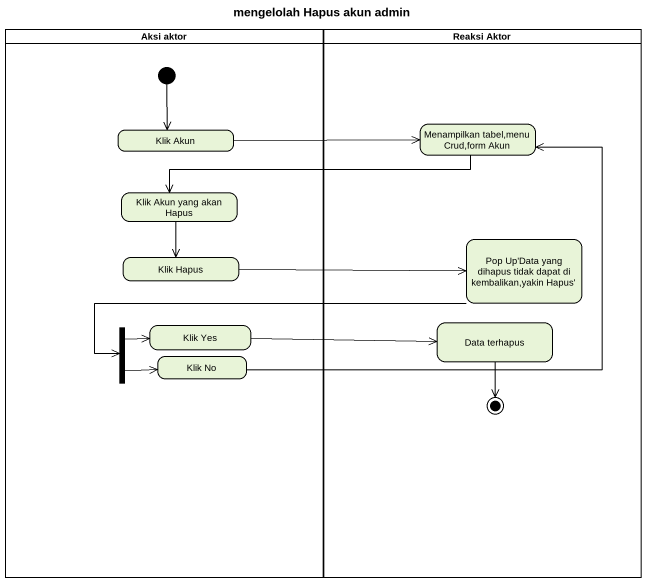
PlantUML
@startuml
title mengelolah Hapus akun admin
hide empty description
state "Aksi aktor" as Aksi_aktor <<partition>> {
  state "Klik Akun" as Klik_Akun
  state "Klik Akun yang akan Hapus" as Klik_Akun_yang_akan_Hapus
  state "Klik Hapus" as Klik_Hapus
  state fork1 <<fork>>
  state "Klik Yes" as Klik_Yes
  state "Klik No" as Klik_No
  [*] --> Klik_Akun
}
state "Reaksi Aktor" as Reaksi_Aktor <<partition>> {
  state "Menampilkan tabel,menu Crud,form Akun" as Menampilkan_tabel_menu_Crud
  state "Pop Up'Data yang dihapus tidak dapat di kembalikan,yakin Hapus'" as Pop_Up_Data_yang_dihapus
  state "Data terhapus" as Data_terhapus
  Data_terhapus --> [*]
}
Klik_Akun -right-> Menampilkan_tabel_menu_Crud
Menampilkan_tabel_menu_Crud -left-> Klik_Akun_yang_akan_Hapus
Klik_Akun_yang_akan_Hapus --> Klik_Hapus
Klik_Hapus -right-> Pop_Up_Data_yang_dihapus
Pop_Up_Data_yang_dihapus -left-> fork1
fork1 -right-> Klik_Yes
fork1 -right-> Klik_No
Klik_Yes -right-> Data_terhapus
Klik_No -up-> Menampilkan_tabel_menu_Crud
@enduml
